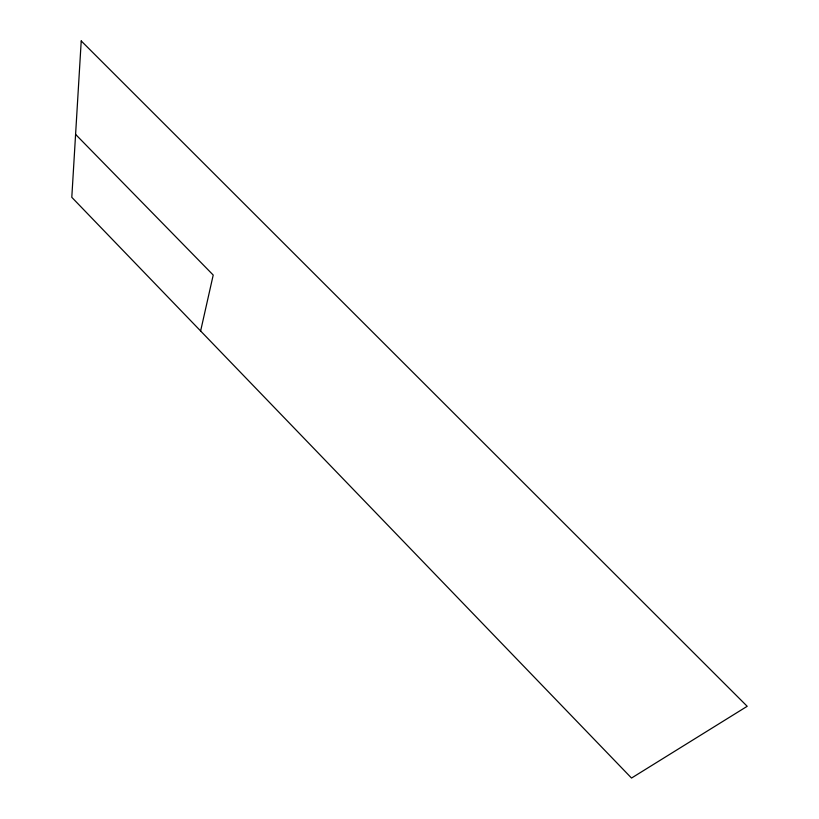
<?xml version="1.0" encoding="UTF-8"?>
<svg xmlns="http://www.w3.org/2000/svg" width="819" height="819" viewBox="0 0 819 819"><rect width="100%" height="100%" fill="white"/><g stroke="black" fill="none" stroke-linecap="round" stroke-linejoin="round"><path stroke-width="1.23" d="M200.624 330.978L213.216 275.051L75.594 134.398M81.224 40.95L71.796 197.318L631.521 778.05L747.204 706.295L81.224 40.95"/></g></svg>
